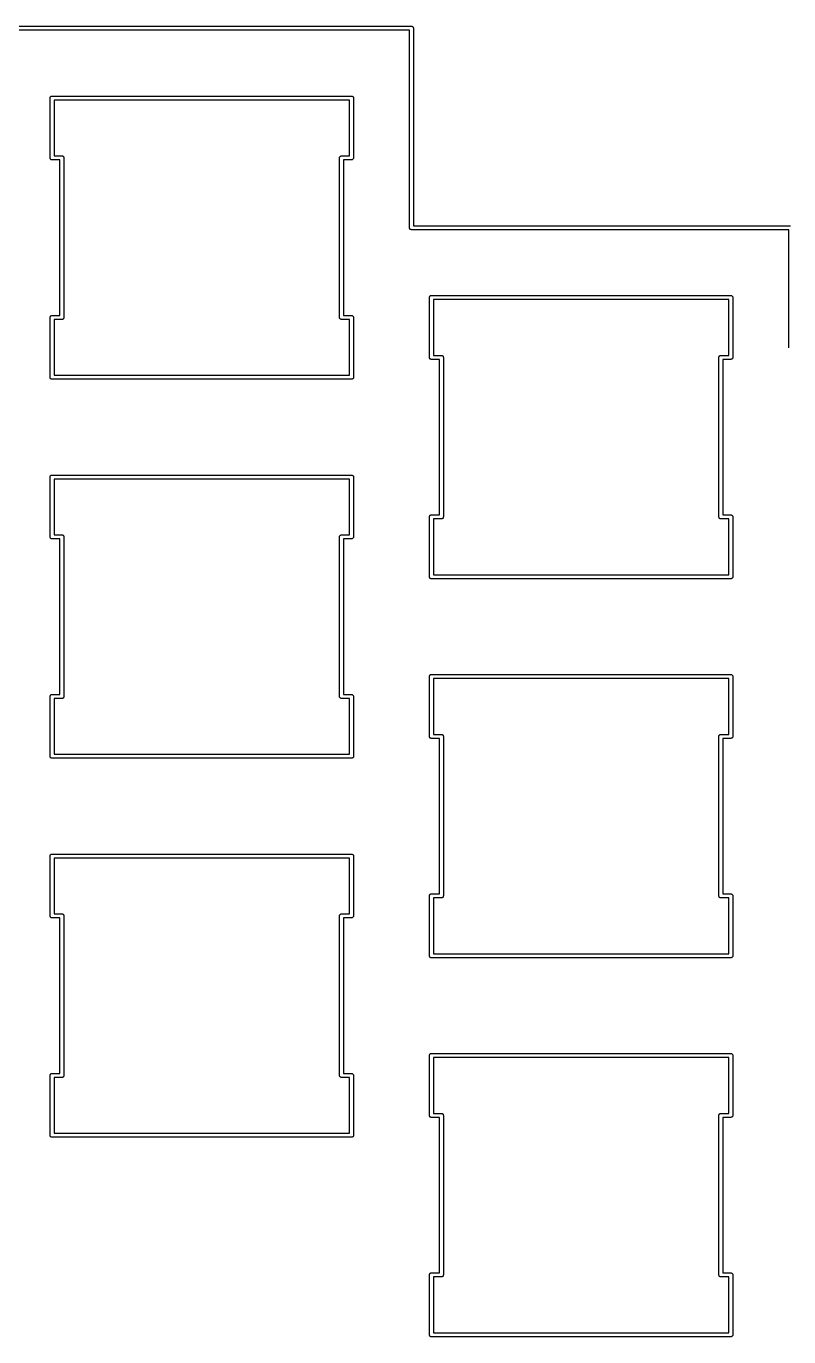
# Model space of a CAD drawing. Extents: x -0.52 to 4.17, y -1.94 to 2.49.
# Drawn here: x 1.187 to 2.69, y -0.096 to 2.49 of the extents above; entities that cross this region are included whole.
import ezdxf

# ---------------------------------------------------------------- set-up
doc = ezdxf.new("R2010")
doc.units = 0
doc.header["$MEASUREMENT"] = 0
doc.layers.add('BLACK', color=7, linetype='CONTINUOUS')

msp = doc.modelspace()

# ---------------------------------------------------------------- linework, layer by layer
at = {"layer": 'BLACK', "linetype": 'CONTINUOUS'}
for p, q in [((1.11957, 2.49023), (1.94595, 2.49023)), ((1.94595, 2.49023), (1.94614, 2.49025)), ((1.94614, 2.49025), (1.94634, 2.49023)), ((1.94634, 2.49023), (1.94692, 2.49018)), ((1.94692, 2.49018), (1.94766, 2.48995)), ((1.94766, 2.48995), (1.94834, 2.48959)), ((1.94834, 2.48959), (1.94894, 2.48909)), ((1.94894, 2.48909), (1.94943, 2.48849)), ((1.94943, 2.48849), (1.9498, 2.48781)), ((1.9498, 2.48781), (1.95002, 2.48707)), ((1.95002, 2.48707), (1.9501, 2.4863)), ((1.9501, 2.4863), (1.95008, 2.4861)), ((1.95008, 2.4861), (1.95008, 2.09653)), ((1.94221, 2.48236), (1.12331, 2.48236)), ((1.94221, 2.09279), (1.94221, 2.48236)), ((1.23353, 2.3485), (1.2336, 2.34927)), ((1.23355, 2.34831), (1.23353, 2.3485)), ((1.23355, 2.23059), (1.23355, 2.34831)), ((1.2336, 2.34927), (1.23383, 2.35002)), ((1.23383, 2.35002), (1.23419, 2.3507)), ((1.23419, 2.3507), (1.23469, 2.3513)), ((1.23469, 2.3513), (1.23529, 2.35179)), ((1.23529, 2.35179), (1.23597, 2.35216)), ((1.23597, 2.35216), (1.23671, 2.35238)), ((1.23671, 2.35238), (1.23729, 2.35244)), ((1.23729, 2.35244), (1.23748, 2.35246)), ((1.23748, 2.35246), (1.23768, 2.35244)), ((1.23768, 2.35244), (1.82784, 2.35244)), ((1.24142, 2.34456), (1.24142, 2.23433)), ((1.8241, 2.34456), (1.24142, 2.34456)), ((1.8241, 2.23433), (1.8241, 2.34456)), ((1.82784, 2.35244), (1.82803, 2.35246)), ((1.82803, 2.35246), (1.82823, 2.35244)), ((1.82823, 2.35244), (1.82881, 2.35238)), ((1.82881, 2.35238), (1.82955, 2.35216)), ((1.82955, 2.35216), (1.83023, 2.35179)), ((1.83023, 2.35179), (1.83083, 2.3513)), ((1.83083, 2.3513), (1.83132, 2.3507)), ((1.83132, 2.3507), (1.83169, 2.35002)), ((1.83169, 2.35002), (1.83191, 2.34927)), ((1.83191, 2.34927), (1.83199, 2.3485)), ((1.83199, 2.3485), (1.83197, 2.34831)), ((1.83197, 2.34831), (1.83197, 2.23058)), ((1.23353, 2.23039), (1.23355, 2.23059)), ((1.2336, 2.22962), (1.23353, 2.23039)), ((1.23383, 2.22888), (1.2336, 2.22962)), ((1.23419, 2.22819), (1.23383, 2.22888)), ((1.23469, 2.22759), (1.23419, 2.22819)), ((1.23529, 2.2271), (1.23469, 2.22759)), ((1.23597, 2.22674), (1.23529, 2.2271)), ((1.23671, 2.22651), (1.23597, 2.22674)), ((1.23729, 2.22645), (1.23671, 2.22651)), ((1.23748, 2.22644), (1.23729, 2.22645)), ((1.23768, 2.22645), (1.23748, 2.22644)), ((1.25323, 2.22645), (1.23768, 2.22645)), ((1.24142, 2.23433), (1.25698, 2.23433)), ((1.25323, 1.91937), (1.25323, 2.22645)), ((1.25698, 2.23433), (1.25717, 2.23435)), ((1.25717, 2.23435), (1.25736, 2.23433)), ((1.25736, 2.23433), (1.25794, 2.23427)), ((1.25794, 2.23427), (1.25868, 2.23405)), ((1.25868, 2.23405), (1.25937, 2.23368)), ((1.25937, 2.23368), (1.25997, 2.23319)), ((1.25997, 2.23319), (1.26046, 2.23259)), ((1.26046, 2.23259), (1.26082, 2.23191)), ((1.26082, 2.23191), (1.26105, 2.23116)), ((1.26105, 2.23116), (1.26112, 2.23039)), ((1.26112, 2.23039), (1.26111, 2.2302)), ((1.26111, 2.2302), (1.26111, 1.91562)), ((1.80439, 2.23039), (1.80447, 2.23116)), ((1.80441, 2.2302), (1.80439, 2.23039)), ((1.80441, 1.91562), (1.80441, 2.2302)), ((1.80447, 2.23116), (1.80469, 2.23191)), ((1.80469, 2.23191), (1.80506, 2.23259)), ((1.80506, 2.23259), (1.80555, 2.23319)), ((1.80555, 2.23319), (1.80615, 2.23368)), ((1.80615, 2.23368), (1.80684, 2.23405)), ((1.80684, 2.23405), (1.80758, 2.23427)), ((1.80758, 2.23427), (1.80816, 2.23433)), ((1.80816, 2.23433), (1.80835, 2.23435)), ((1.80835, 2.23435), (1.80854, 2.23433)), ((1.80854, 2.23433), (1.8241, 2.23433)), ((1.82784, 2.22645), (1.81229, 2.22645)), ((1.81229, 2.22645), (1.81229, 1.91937)), ((1.82803, 2.22644), (1.82784, 2.22645)), ((1.82823, 2.22645), (1.82803, 2.22644)), ((1.82881, 2.22651), (1.82823, 2.22645)), ((1.82955, 2.22674), (1.82881, 2.22651)), ((1.83023, 2.2271), (1.82955, 2.22674)), ((1.83083, 2.22759), (1.83023, 2.2271)), ((1.83132, 2.22819), (1.83083, 2.22759)), ((1.83169, 2.22888), (1.83132, 2.22819)), ((1.83191, 2.22962), (1.83169, 2.22888)), ((1.83199, 2.23039), (1.83191, 2.22962)), ((1.83197, 2.23058), (1.83199, 2.23039)), ((1.95008, 2.09653), (2.69398, 2.09653)), ((1.94219, 2.0926), (1.94221, 2.09279)), ((1.94226, 2.09182), (1.94219, 2.0926)), ((1.94249, 2.09108), (1.94226, 2.09182)), ((1.94286, 2.0904), (1.94249, 2.09108)), ((1.94335, 2.0898), (1.94286, 2.0904)), ((1.94395, 2.08931), (1.94335, 2.0898)), ((1.94463, 2.08894), (1.94395, 2.08931)), ((1.94537, 2.08872), (1.94463, 2.08894)), ((1.94595, 2.08866), (1.94537, 2.08872)), ((1.94614, 2.08864), (1.94595, 2.08866)), ((1.94634, 2.08866), (1.94614, 2.08864)), ((2.69024, 2.08866), (1.94634, 2.08866)), ((2.69024, 1.85657), (2.69024, 2.08866)), ((1.98156, 1.9548), (1.98163, 1.95557)), ((1.98158, 1.95461), (1.98156, 1.9548)), ((1.98158, 1.83688), (1.98158, 1.95461)), ((1.98163, 1.95557), (1.98186, 1.95632)), ((1.98186, 1.95632), (1.98223, 1.957)), ((1.98223, 1.957), (1.98272, 1.9576)), ((1.98272, 1.9576), (1.98332, 1.95809)), ((1.98332, 1.95809), (1.984, 1.95846)), ((1.984, 1.95846), (1.98474, 1.95868)), ((1.98474, 1.95868), (1.98532, 1.95874)), ((1.98532, 1.95874), (1.98551, 1.95876)), ((1.98551, 1.95876), (1.98571, 1.95874)), ((1.98571, 1.95874), (2.57587, 1.95874)), ((1.98945, 1.95086), (1.98945, 1.84063)), ((2.57213, 1.95086), (1.98945, 1.95086)), ((2.57213, 1.84063), (2.57213, 1.95086)), ((2.57587, 1.95874), (2.57607, 1.95876)), ((2.57607, 1.95876), (2.57626, 1.95874)), ((2.57626, 1.95874), (2.57684, 1.95868)), ((2.57684, 1.95868), (2.57758, 1.95846)), ((2.57758, 1.95846), (2.57826, 1.95809)), ((2.57826, 1.95809), (2.57886, 1.9576)), ((2.57886, 1.9576), (2.57936, 1.957)), ((2.57936, 1.957), (2.57972, 1.95632)), ((2.57972, 1.95632), (2.57995, 1.95557)), ((2.57995, 1.95557), (2.58002, 1.9548)), ((2.58002, 1.9548), (2.58, 1.95461)), ((2.58, 1.95461), (2.58, 1.83688)), ((1.23353, 1.91543), (1.2336, 1.9162)), ((1.23355, 1.91524), (1.23353, 1.91543)), ((1.23355, 1.79751), (1.23355, 1.91524)), ((1.2336, 1.9162), (1.23383, 1.91694)), ((1.23383, 1.91694), (1.23419, 1.91763)), ((1.23419, 1.91763), (1.23469, 1.91823)), ((1.23469, 1.91823), (1.23529, 1.91872)), ((1.23529, 1.91872), (1.23597, 1.91909)), ((1.23597, 1.91909), (1.23671, 1.91931)), ((1.23671, 1.91931), (1.23729, 1.91937)), ((1.23729, 1.91937), (1.23748, 1.91939)), ((1.23748, 1.91939), (1.23768, 1.91937)), ((1.23768, 1.91937), (1.25323, 1.91937)), ((1.26105, 1.91466), (1.26082, 1.91392)), ((1.26112, 1.91543), (1.26105, 1.91466)), ((1.26111, 1.91562), (1.26112, 1.91543)), ((1.80439, 1.91543), (1.80441, 1.91562)), ((1.80447, 1.91466), (1.80439, 1.91543)), ((1.80469, 1.91392), (1.80447, 1.91466)), ((1.81229, 1.91937), (1.82784, 1.91937)), ((1.82784, 1.91937), (1.82803, 1.91939)), ((1.82803, 1.91939), (1.82823, 1.91937)), ((1.82823, 1.91937), (1.82881, 1.91931)), ((1.82881, 1.91931), (1.82955, 1.91909)), ((1.82955, 1.91909), (1.83023, 1.91872)), ((1.83023, 1.91872), (1.83083, 1.91823)), ((1.83083, 1.91823), (1.83132, 1.91763)), ((1.83132, 1.91763), (1.83169, 1.91694)), ((1.83169, 1.91694), (1.83191, 1.9162)), ((1.83191, 1.9162), (1.83199, 1.91543)), ((1.83199, 1.91543), (1.83197, 1.91524)), ((1.83197, 1.91524), (1.83197, 1.79751)), ((1.25698, 1.91149), (1.24142, 1.91149)), ((1.24142, 1.91149), (1.24142, 1.80126)), ((1.25717, 1.91148), (1.25698, 1.91149)), ((1.25736, 1.91149), (1.25717, 1.91148)), ((1.25794, 1.91155), (1.25736, 1.91149)), ((1.25868, 1.91178), (1.25794, 1.91155)), ((1.25937, 1.91214), (1.25868, 1.91178)), ((1.25997, 1.91263), (1.25937, 1.91214)), ((1.26046, 1.91323), (1.25997, 1.91263)), ((1.26082, 1.91392), (1.26046, 1.91323)), ((1.80506, 1.91323), (1.80469, 1.91392)), ((1.80555, 1.91263), (1.80506, 1.91323)), ((1.80615, 1.91214), (1.80555, 1.91263)), ((1.80684, 1.91178), (1.80615, 1.91214)), ((1.80758, 1.91155), (1.80684, 1.91178)), ((1.80835, 1.91148), (1.80758, 1.91155)), ((1.80854, 1.91149), (1.80835, 1.91148)), ((1.8241, 1.91149), (1.80854, 1.91149)), ((1.8241, 1.80126), (1.8241, 1.91149)), ((1.98156, 1.83669), (1.98158, 1.83688)), ((1.98163, 1.83592), (1.98156, 1.83669)), ((1.98945, 1.84063), (2.00501, 1.84063)), ((2.00501, 1.84063), (2.0052, 1.84065)), ((2.0052, 1.84065), (2.00539, 1.84063)), ((2.00539, 1.84063), (2.00597, 1.84057)), ((2.00597, 1.84057), (2.00671, 1.84035)), ((2.00671, 1.84035), (2.0074, 1.83998)), ((2.0074, 1.83998), (2.008, 1.83949)), ((2.008, 1.83949), (2.00849, 1.83889)), ((2.00849, 1.83889), (2.00885, 1.8382)), ((2.00885, 1.8382), (2.00908, 1.83746)), ((2.00908, 1.83746), (2.00916, 1.83669)), ((2.00916, 1.83669), (2.00914, 1.8365)), ((2.55242, 1.83669), (2.5525, 1.83746)), ((2.55244, 1.8365), (2.55242, 1.83669)), ((2.5525, 1.83746), (2.55273, 1.8382)), ((2.55273, 1.8382), (2.55309, 1.83889)), ((2.55309, 1.83889), (2.55358, 1.83949)), ((2.55358, 1.83949), (2.55418, 1.83998)), ((2.55418, 1.83998), (2.55487, 1.84035)), ((2.55487, 1.84035), (2.55561, 1.84057)), ((2.55561, 1.84057), (2.55619, 1.84063)), ((2.55619, 1.84063), (2.55638, 1.84065)), ((2.55638, 1.84065), (2.55657, 1.84063)), ((2.55657, 1.84063), (2.57213, 1.84063)), ((2.58002, 1.83669), (2.57995, 1.83592)), ((2.58, 1.83688), (2.58002, 1.83669)), ((2.69022, 1.85638), (2.69024, 1.85657)), ((2.6903, 1.8556), (2.69022, 1.85638)), ((1.98186, 1.83518), (1.98163, 1.83592)), ((1.98223, 1.83449), (1.98186, 1.83518)), ((1.98272, 1.83389), (1.98223, 1.83449)), ((1.98332, 1.8334), (1.98272, 1.83389)), ((1.984, 1.83304), (1.98332, 1.8334)), ((1.98474, 1.83281), (1.984, 1.83304)), ((1.98532, 1.83275), (1.98474, 1.83281)), ((1.98551, 1.83273), (1.98532, 1.83275)), ((1.98571, 1.83275), (1.98551, 1.83273)), ((2.00126, 1.83275), (1.98571, 1.83275)), ((2.00126, 1.52567), (2.00126, 1.83275)), ((2.00914, 1.8365), (2.00914, 1.52192)), ((2.55244, 1.52192), (2.55244, 1.8365)), ((2.57587, 1.83275), (2.56032, 1.83275)), ((2.56032, 1.83275), (2.56032, 1.52567)), ((2.57607, 1.83273), (2.57587, 1.83275)), ((2.57626, 1.83275), (2.57607, 1.83273)), ((2.57684, 1.83281), (2.57626, 1.83275)), ((2.57758, 1.83304), (2.57684, 1.83281)), ((2.57826, 1.8334), (2.57758, 1.83304)), ((2.57886, 1.83389), (2.57826, 1.8334)), ((2.57936, 1.83449), (2.57886, 1.83389)), ((2.57972, 1.83518), (2.57936, 1.83449)), ((2.57995, 1.83592), (2.57972, 1.83518)), ((1.23353, 1.79732), (1.23355, 1.79751)), ((1.2336, 1.79655), (1.23353, 1.79732)), ((1.23383, 1.79581), (1.2336, 1.79655)), ((1.23419, 1.79512), (1.23383, 1.79581)), ((1.23469, 1.79452), (1.23419, 1.79512)), ((1.23529, 1.79403), (1.23469, 1.79452)), ((1.23597, 1.79367), (1.23529, 1.79403)), ((1.23671, 1.79344), (1.23597, 1.79367)), ((1.23729, 1.79338), (1.23671, 1.79344)), ((1.23748, 1.79336), (1.23729, 1.79338)), ((1.23768, 1.79338), (1.23748, 1.79336)), ((1.82784, 1.79338), (1.23768, 1.79338)), ((1.24142, 1.80126), (1.8241, 1.80126)), ((1.82803, 1.79336), (1.82784, 1.79338)), ((1.82823, 1.79338), (1.82803, 1.79336)), ((1.82881, 1.79344), (1.82823, 1.79338)), ((1.82955, 1.79367), (1.82881, 1.79344)), ((1.83023, 1.79403), (1.82955, 1.79367)), ((1.83083, 1.79452), (1.83023, 1.79403)), ((1.83132, 1.79512), (1.83083, 1.79452)), ((1.83169, 1.79581), (1.83132, 1.79512)), ((1.83191, 1.79655), (1.83169, 1.79581)), ((1.83199, 1.79732), (1.83191, 1.79655)), ((1.83197, 1.79751), (1.83199, 1.79732)), ((1.23469, 1.60327), (1.23529, 1.60376)), ((1.23529, 1.60376), (1.23597, 1.60413)), ((1.23597, 1.60413), (1.23671, 1.60435)), ((1.23671, 1.60435), (1.23729, 1.60441)), ((1.23729, 1.60441), (1.23748, 1.60443)), ((1.23748, 1.60443), (1.23768, 1.60441)), ((1.23768, 1.60441), (1.82784, 1.60441)), ((1.82784, 1.60441), (1.82803, 1.60443)), ((1.82803, 1.60443), (1.82823, 1.60441)), ((1.82823, 1.60441), (1.82881, 1.60435)), ((1.82881, 1.60435), (1.82955, 1.60413)), ((1.82955, 1.60413), (1.83023, 1.60376)), ((1.83023, 1.60376), (1.83083, 1.60327)), ((1.23353, 1.60047), (1.2336, 1.60124)), ((1.23355, 1.60028), (1.23353, 1.60047)), ((1.23355, 1.48255), (1.23355, 1.60028)), ((1.2336, 1.60124), (1.23383, 1.60198)), ((1.23383, 1.60198), (1.23419, 1.60267)), ((1.23419, 1.60267), (1.23469, 1.60327)), ((1.24142, 1.59653), (1.24142, 1.4863)), ((1.8241, 1.59653), (1.24142, 1.59653)), ((1.8241, 1.4863), (1.8241, 1.59653)), ((1.83083, 1.60327), (1.83132, 1.60267)), ((1.83132, 1.60267), (1.83169, 1.60198)), ((1.83169, 1.60198), (1.83191, 1.60124)), ((1.83191, 1.60124), (1.83199, 1.60047)), ((1.83199, 1.60047), (1.83197, 1.60028)), ((1.83197, 1.60028), (1.83197, 1.48255)), ((1.98156, 1.52173), (1.98163, 1.5225)), ((1.98158, 1.52154), (1.98156, 1.52173)), ((1.98158, 1.40381), (1.98158, 1.52154)), ((1.98163, 1.5225), (1.98186, 1.52324)), ((1.98186, 1.52324), (1.98223, 1.52393)), ((1.98223, 1.52393), (1.98272, 1.52453)), ((1.98272, 1.52453), (1.98332, 1.52502)), ((1.98332, 1.52502), (1.984, 1.52539)), ((1.984, 1.52539), (1.98474, 1.52561)), ((1.98474, 1.52561), (1.98532, 1.52567)), ((1.98532, 1.52567), (1.98551, 1.52569)), ((1.98551, 1.52569), (1.98571, 1.52567)), ((1.98571, 1.52567), (2.00126, 1.52567)), ((2.00501, 1.51779), (1.98945, 1.51779)), ((1.98945, 1.51779), (1.98945, 1.40756)), ((2.0052, 1.51777), (2.00501, 1.51779)), ((2.00539, 1.51779), (2.0052, 1.51777)), ((2.00597, 1.51785), (2.00539, 1.51779)), ((2.00671, 1.51808), (2.00597, 1.51785)), ((2.0074, 1.51844), (2.00671, 1.51808)), ((2.008, 1.51893), (2.0074, 1.51844)), ((2.00849, 1.51953), (2.008, 1.51893)), ((2.00885, 1.52022), (2.00849, 1.51953)), ((2.00908, 1.52096), (2.00885, 1.52022)), ((2.00916, 1.52173), (2.00908, 1.52096)), ((2.00914, 1.52192), (2.00916, 1.52173)), ((2.55242, 1.52173), (2.55244, 1.52192)), ((2.5525, 1.52096), (2.55242, 1.52173)), ((2.55273, 1.52022), (2.5525, 1.52096)), ((2.55309, 1.51953), (2.55273, 1.52022)), ((2.55358, 1.51893), (2.55309, 1.51953)), ((2.55418, 1.51844), (2.55358, 1.51893)), ((2.55487, 1.51808), (2.55418, 1.51844)), ((2.55561, 1.51785), (2.55487, 1.51808)), ((2.55638, 1.51777), (2.55561, 1.51785)), ((2.55657, 1.51779), (2.55638, 1.51777)), ((2.57213, 1.51779), (2.55657, 1.51779)), ((2.56032, 1.52567), (2.57587, 1.52567)), ((2.57213, 1.40756), (2.57213, 1.51779)), ((2.57587, 1.52567), (2.57607, 1.52569)), ((2.57607, 1.52569), (2.57626, 1.52567)), ((2.57626, 1.52567), (2.57684, 1.52561)), ((2.57684, 1.52561), (2.57758, 1.52539)), ((2.57758, 1.52539), (2.57826, 1.52502)), ((2.57826, 1.52502), (2.57886, 1.52453)), ((2.57886, 1.52453), (2.57936, 1.52393)), ((2.57936, 1.52393), (2.57972, 1.52324)), ((2.57972, 1.52324), (2.57995, 1.5225)), ((2.57995, 1.5225), (2.58002, 1.52173)), ((2.58002, 1.52173), (2.58, 1.52154)), ((2.58, 1.52154), (2.58, 1.40381)), ((1.23353, 1.48236), (1.23355, 1.48255)), ((1.2336, 1.48159), (1.23353, 1.48236)), ((1.23383, 1.48085), (1.2336, 1.48159)), ((1.23419, 1.48016), (1.23383, 1.48085)), ((1.23469, 1.47956), (1.23419, 1.48016)), ((1.23529, 1.47907), (1.23469, 1.47956)), ((1.23597, 1.47871), (1.23529, 1.47907)), ((1.23671, 1.47848), (1.23597, 1.47871)), ((1.23729, 1.47842), (1.23671, 1.47848)), ((1.23748, 1.4784), (1.23729, 1.47842)), ((1.23768, 1.47842), (1.23748, 1.4784)), ((1.25323, 1.47842), (1.23768, 1.47842)), ((1.24142, 1.4863), (1.25698, 1.4863)), ((1.25323, 1.17134), (1.25323, 1.47842)), ((1.25698, 1.4863), (1.25717, 1.48632)), ((1.25717, 1.48632), (1.25736, 1.4863)), ((1.25736, 1.4863), (1.25794, 1.48624)), ((1.25794, 1.48624), (1.25868, 1.48602)), ((1.25868, 1.48602), (1.25937, 1.48565)), ((1.25937, 1.48565), (1.25997, 1.48516)), ((1.25997, 1.48516), (1.26046, 1.48456)), ((1.26046, 1.48456), (1.26082, 1.48387)), ((1.26082, 1.48387), (1.26105, 1.48313)), ((1.26105, 1.48313), (1.26112, 1.48236)), ((1.26112, 1.48236), (1.26111, 1.48217)), ((1.26111, 1.48217), (1.26111, 1.16759)), ((1.80439, 1.48236), (1.80447, 1.48313)), ((1.80441, 1.48217), (1.80439, 1.48236)), ((1.80441, 1.16759), (1.80441, 1.48217)), ((1.80447, 1.48313), (1.80469, 1.48387)), ((1.80469, 1.48387), (1.80506, 1.48456)), ((1.80506, 1.48456), (1.80555, 1.48516)), ((1.80555, 1.48516), (1.80615, 1.48565)), ((1.80615, 1.48565), (1.80684, 1.48602)), ((1.80684, 1.48602), (1.80758, 1.48624)), ((1.80758, 1.48624), (1.80816, 1.4863)), ((1.80816, 1.4863), (1.80835, 1.48632)), ((1.80835, 1.48632), (1.80854, 1.4863)), ((1.80854, 1.4863), (1.8241, 1.4863)), ((1.82784, 1.47842), (1.81229, 1.47842)), ((1.81229, 1.47842), (1.81229, 1.17134)), ((1.82803, 1.4784), (1.82784, 1.47842)), ((1.82823, 1.47842), (1.82803, 1.4784)), ((1.82881, 1.47848), (1.82823, 1.47842)), ((1.82955, 1.47871), (1.82881, 1.47848)), ((1.83023, 1.47907), (1.82955, 1.47871)), ((1.83083, 1.47956), (1.83023, 1.47907)), ((1.83132, 1.48016), (1.83083, 1.47956)), ((1.83169, 1.48085), (1.83132, 1.48016)), ((1.83191, 1.48159), (1.83169, 1.48085)), ((1.83199, 1.48236), (1.83191, 1.48159)), ((1.83197, 1.48255), (1.83199, 1.48236)), ((1.98156, 1.40362), (1.98158, 1.40381)), ((1.98163, 1.40285), (1.98156, 1.40362)), ((1.98186, 1.40211), (1.98163, 1.40285)), ((1.98223, 1.40142), (1.98186, 1.40211)), ((1.98272, 1.40082), (1.98223, 1.40142)), ((1.98332, 1.40033), (1.98272, 1.40082)), ((1.984, 1.39997), (1.98332, 1.40033)), ((1.98474, 1.39974), (1.984, 1.39997)), ((1.98532, 1.39968), (1.98474, 1.39974)), ((1.98551, 1.39966), (1.98532, 1.39968)), ((1.98571, 1.39968), (1.98551, 1.39966)), ((2.57587, 1.39968), (1.98571, 1.39968)), ((1.98945, 1.40756), (2.57213, 1.40756)), ((2.57607, 1.39966), (2.57587, 1.39968)), ((2.57626, 1.39968), (2.57607, 1.39966)), ((2.57684, 1.39974), (2.57626, 1.39968)), ((2.57758, 1.39997), (2.57684, 1.39974)), ((2.57826, 1.40033), (2.57758, 1.39997)), ((2.57886, 1.40082), (2.57826, 1.40033)), ((2.57936, 1.40142), (2.57886, 1.40082)), ((2.57972, 1.40211), (2.57936, 1.40142)), ((2.57995, 1.40285), (2.57972, 1.40211)), ((2.58002, 1.40362), (2.57995, 1.40285)), ((2.58, 1.40381), (2.58002, 1.40362)), ((1.98156, 1.20677), (1.98163, 1.20754)), ((1.98158, 1.20658), (1.98156, 1.20677)), ((1.98158, 1.08885), (1.98158, 1.20658)), ((1.98163, 1.20754), (1.98186, 1.20828)), ((1.98186, 1.20828), (1.98223, 1.20897)), ((1.98223, 1.20897), (1.98272, 1.20957)), ((1.98272, 1.20957), (1.98332, 1.21006)), ((1.98332, 1.21006), (1.984, 1.21042)), ((1.984, 1.21042), (1.98474, 1.21065)), ((1.98474, 1.21065), (1.98532, 1.21071)), ((1.98532, 1.21071), (1.98551, 1.21073)), ((1.98551, 1.21073), (1.98571, 1.21071)), ((1.98571, 1.21071), (2.57587, 1.21071)), ((1.98945, 1.20283), (1.98945, 1.0926)), ((2.57213, 1.20283), (1.98945, 1.20283)), ((2.57213, 1.0926), (2.57213, 1.20283)), ((2.57587, 1.21071), (2.57607, 1.21073)), ((2.57607, 1.21073), (2.57626, 1.21071)), ((2.57626, 1.21071), (2.57684, 1.21065)), ((2.57684, 1.21065), (2.57758, 1.21042)), ((2.57758, 1.21042), (2.57826, 1.21006)), ((2.57826, 1.21006), (2.57886, 1.20957)), ((2.57886, 1.20957), (2.57936, 1.20897)), ((2.57936, 1.20897), (2.57972, 1.20828)), ((2.57972, 1.20828), (2.57995, 1.20754)), ((2.57995, 1.20754), (2.58002, 1.20677)), ((2.58002, 1.20677), (2.58, 1.20658)), ((2.58, 1.20658), (2.58, 1.08885)), ((1.23353, 1.1674), (1.2336, 1.16817)), ((1.23355, 1.16721), (1.23353, 1.1674)), ((1.23355, 1.04948), (1.23355, 1.16721)), ((1.2336, 1.16817), (1.23383, 1.16891)), ((1.23383, 1.16891), (1.23419, 1.1696)), ((1.23419, 1.1696), (1.23469, 1.1702)), ((1.23469, 1.1702), (1.23529, 1.17069)), ((1.23529, 1.17069), (1.23597, 1.17105)), ((1.23597, 1.17105), (1.23671, 1.17128)), ((1.23671, 1.17128), (1.23729, 1.17134)), ((1.23729, 1.17134), (1.23748, 1.17136)), ((1.23748, 1.17136), (1.23768, 1.17134)), ((1.23768, 1.17134), (1.25323, 1.17134)), ((1.25937, 1.16411), (1.25868, 1.16374)), ((1.25997, 1.1646), (1.25937, 1.16411)), ((1.26046, 1.1652), (1.25997, 1.1646)), ((1.26082, 1.16589), (1.26046, 1.1652)), ((1.26105, 1.16663), (1.26082, 1.16589)), ((1.26112, 1.1674), (1.26105, 1.16663)), ((1.26111, 1.16759), (1.26112, 1.1674)), ((1.80439, 1.1674), (1.80441, 1.16759)), ((1.80447, 1.16663), (1.80439, 1.1674)), ((1.80469, 1.16589), (1.80447, 1.16663)), ((1.80506, 1.1652), (1.80469, 1.16589)), ((1.80555, 1.1646), (1.80506, 1.1652)), ((1.80615, 1.16411), (1.80555, 1.1646)), ((1.80684, 1.16374), (1.80615, 1.16411)), ((1.81229, 1.17134), (1.82784, 1.17134)), ((1.82784, 1.17134), (1.82803, 1.17136)), ((1.82803, 1.17136), (1.82823, 1.17134)), ((1.82823, 1.17134), (1.82881, 1.17128)), ((1.82881, 1.17128), (1.82955, 1.17105)), ((1.82955, 1.17105), (1.83023, 1.17069)), ((1.83023, 1.17069), (1.83083, 1.1702)), ((1.83083, 1.1702), (1.83132, 1.1696)), ((1.83132, 1.1696), (1.83169, 1.16891)), ((1.83169, 1.16891), (1.83191, 1.16817)), ((1.83191, 1.16817), (1.83199, 1.1674)), ((1.83199, 1.1674), (1.83197, 1.16721)), ((1.83197, 1.16721), (1.83197, 1.04948)), ((1.25698, 1.16346), (1.24142, 1.16346)), ((1.24142, 1.16346), (1.24142, 1.05323)), ((1.25717, 1.16344), (1.25698, 1.16346)), ((1.25736, 1.16346), (1.25717, 1.16344)), ((1.25794, 1.16352), (1.25736, 1.16346)), ((1.25868, 1.16374), (1.25794, 1.16352)), ((1.80758, 1.16352), (1.80684, 1.16374)), ((1.80835, 1.16344), (1.80758, 1.16352)), ((1.80854, 1.16346), (1.80835, 1.16344)), ((1.8241, 1.16346), (1.80854, 1.16346)), ((1.8241, 1.05323), (1.8241, 1.16346)), ((1.98156, 1.08866), (1.98158, 1.08885)), ((1.98163, 1.08789), (1.98156, 1.08866)), ((1.98186, 1.08715), (1.98163, 1.08789)), ((1.98223, 1.08646), (1.98186, 1.08715)), ((1.98272, 1.08586), (1.98223, 1.08646)), ((1.98945, 1.0926), (2.00501, 1.0926)), ((2.00501, 1.0926), (2.0052, 1.09262)), ((2.0052, 1.09262), (2.00539, 1.0926)), ((2.00539, 1.0926), (2.00597, 1.09254)), ((2.00597, 1.09254), (2.00671, 1.09231)), ((2.00671, 1.09231), (2.0074, 1.09195)), ((2.0074, 1.09195), (2.008, 1.09146)), ((2.008, 1.09146), (2.00849, 1.09086)), ((2.00849, 1.09086), (2.00885, 1.09017)), ((2.00885, 1.09017), (2.00908, 1.08943)), ((2.00908, 1.08943), (2.00916, 1.08866)), ((2.00916, 1.08866), (2.00914, 1.08847)), ((2.00914, 1.08847), (2.00914, 0.773892)), ((2.55242, 1.08866), (2.5525, 1.08943)), ((2.55244, 1.08847), (2.55242, 1.08866)), ((2.55244, 0.773892), (2.55244, 1.08847)), ((2.5525, 1.08943), (2.55273, 1.09017)), ((2.55273, 1.09017), (2.55309, 1.09086)), ((2.55309, 1.09086), (2.55358, 1.09146)), ((2.55358, 1.09146), (2.55418, 1.09195)), ((2.55418, 1.09195), (2.55487, 1.09231)), ((2.55487, 1.09231), (2.55561, 1.09254)), ((2.55561, 1.09254), (2.55619, 1.0926)), ((2.55619, 1.0926), (2.55638, 1.09262)), ((2.55638, 1.09262), (2.55657, 1.0926)), ((2.55657, 1.0926), (2.57213, 1.0926)), ((2.57936, 1.08646), (2.57886, 1.08586)), ((2.57972, 1.08715), (2.57936, 1.08646)), ((2.57995, 1.08789), (2.57972, 1.08715)), ((2.58002, 1.08866), (2.57995, 1.08789)), ((2.58, 1.08885), (2.58002, 1.08866)), ((1.98332, 1.08537), (1.98272, 1.08586)), ((1.984, 1.085), (1.98332, 1.08537)), ((1.98474, 1.08478), (1.984, 1.085)), ((1.98532, 1.08472), (1.98474, 1.08478)), ((1.98551, 1.0847), (1.98532, 1.08472)), ((1.98571, 1.08472), (1.98551, 1.0847)), ((2.00126, 1.08472), (1.98571, 1.08472)), ((2.00126, 0.777636), (2.00126, 1.08472)), ((2.57587, 1.08472), (2.56032, 1.08472)), ((2.56032, 1.08472), (2.56032, 0.777636)), ((2.57607, 1.0847), (2.57587, 1.08472)), ((2.57626, 1.08472), (2.57607, 1.0847)), ((2.57684, 1.08478), (2.57626, 1.08472)), ((2.57758, 1.085), (2.57684, 1.08478)), ((2.57826, 1.08537), (2.57758, 1.085)), ((2.57886, 1.08586), (2.57826, 1.08537)), ((1.23353, 1.04929), (1.23355, 1.04948)), ((1.2336, 1.04852), (1.23353, 1.04929)), ((1.23383, 1.04778), (1.2336, 1.04852)), ((1.23419, 1.04709), (1.23383, 1.04778)), ((1.23469, 1.04649), (1.23419, 1.04709)), ((1.23529, 1.046), (1.23469, 1.04649)), ((1.23597, 1.04563), (1.23529, 1.046)), ((1.23671, 1.04541), (1.23597, 1.04563)), ((1.23729, 1.04535), (1.23671, 1.04541)), ((1.23748, 1.04533), (1.23729, 1.04535)), ((1.23768, 1.04535), (1.23748, 1.04533)), ((1.82784, 1.04535), (1.23768, 1.04535)), ((1.24142, 1.05323), (1.8241, 1.05323)), ((1.82803, 1.04533), (1.82784, 1.04535)), ((1.82823, 1.04535), (1.82803, 1.04533)), ((1.82881, 1.04541), (1.82823, 1.04535)), ((1.82955, 1.04563), (1.82881, 1.04541)), ((1.83023, 1.046), (1.82955, 1.04563)), ((1.83083, 1.04649), (1.83023, 1.046)), ((1.83132, 1.04709), (1.83083, 1.04649)), ((1.83169, 1.04778), (1.83132, 1.04709)), ((1.83191, 1.04852), (1.83169, 1.04778)), ((1.83199, 1.04929), (1.83191, 1.04852)), ((1.83197, 1.04948), (1.83199, 1.04929)), ((1.2336, 0.853211), (1.23383, 0.853953)), ((1.23383, 0.853953), (1.23419, 0.854637)), ((1.23419, 0.854637), (1.23469, 0.855236)), ((1.23469, 0.855236), (1.23529, 0.855728)), ((1.23529, 0.855728), (1.23597, 0.856094)), ((1.23597, 0.856094), (1.23671, 0.856319)), ((1.23671, 0.856319), (1.23729, 0.856376)), ((1.23729, 0.856376), (1.23748, 0.856395)), ((1.23748, 0.856395), (1.23768, 0.856376)), ((1.23768, 0.856376), (1.82784, 0.856376)), ((1.82784, 0.856376), (1.82803, 0.856395)), ((1.82803, 0.856395), (1.82823, 0.856376)), ((1.82823, 0.856376), (1.82881, 0.856319)), ((1.82881, 0.856319), (1.82955, 0.856094)), ((1.82955, 0.856094), (1.83023, 0.855728)), ((1.83023, 0.855728), (1.83083, 0.855236)), ((1.83083, 0.855236), (1.83132, 0.854637)), ((1.83132, 0.854637), (1.83169, 0.853953)), ((1.83169, 0.853953), (1.83191, 0.853211)), ((1.23353, 0.852439), (1.2336, 0.853211)), ((1.23355, 0.852246), (1.23353, 0.852439)), ((1.23355, 0.734522), (1.23355, 0.852246)), ((1.24142, 0.848502), (1.24142, 0.738266)), ((1.8241, 0.848502), (1.24142, 0.848502)), ((1.8241, 0.738266), (1.8241, 0.848502)), ((1.83191, 0.853211), (1.83199, 0.852439)), ((1.83199, 0.852439), (1.83197, 0.852246)), ((1.83197, 0.852246), (1.83197, 0.734522)), ((1.98223, 0.775897), (1.98272, 0.776496)), ((1.98272, 0.776496), (1.98332, 0.776988)), ((1.98332, 0.776988), (1.984, 0.777354)), ((1.984, 0.777354), (1.98474, 0.777579)), ((1.98474, 0.777579), (1.98532, 0.777636)), ((1.98532, 0.777636), (1.98551, 0.777655)), ((1.98551, 0.777655), (1.98571, 0.777636)), ((1.98571, 0.777636), (2.00126, 0.777636)), ((2.56032, 0.777636), (2.57587, 0.777636)), ((2.57587, 0.777636), (2.57607, 0.777655)), ((2.57607, 0.777655), (2.57626, 0.777636)), ((2.57626, 0.777636), (2.57684, 0.777579)), ((2.57684, 0.777579), (2.57758, 0.777354)), ((2.57758, 0.777354), (2.57826, 0.776988)), ((2.57826, 0.776988), (2.57886, 0.776496)), ((2.57886, 0.776496), (2.57936, 0.775897)), ((1.98156, 0.773699), (1.98163, 0.774471)), ((1.98158, 0.773506), (1.98156, 0.773699)), ((1.98158, 0.655782), (1.98158, 0.773506)), ((1.98163, 0.774471), (1.98186, 0.775213)), ((1.98186, 0.775213), (1.98223, 0.775897)), ((2.00501, 0.769762), (1.98945, 0.769762)), ((1.98945, 0.769762), (1.98945, 0.659526)), ((2.0052, 0.769743), (2.00501, 0.769762)), ((2.00539, 0.769762), (2.0052, 0.769743)), ((2.00597, 0.769819), (2.00539, 0.769762)), ((2.00671, 0.770044), (2.00597, 0.769819)), ((2.0074, 0.770409), (2.00671, 0.770044)), ((2.008, 0.770901), (2.0074, 0.770409)), ((2.00849, 0.771501), (2.008, 0.770901)), ((2.00885, 0.772185), (2.00849, 0.771501)), ((2.00908, 0.772927), (2.00885, 0.772185)), ((2.00916, 0.773699), (2.00908, 0.772927)), ((2.00914, 0.773892), (2.00916, 0.773699)), ((2.55242, 0.773699), (2.55244, 0.773892)), ((2.5525, 0.772927), (2.55242, 0.773699)), ((2.55273, 0.772185), (2.5525, 0.772927)), ((2.55309, 0.771501), (2.55273, 0.772185)), ((2.55358, 0.770901), (2.55309, 0.771501)), ((2.55418, 0.770409), (2.55358, 0.770901)), ((2.55487, 0.770044), (2.55418, 0.770409)), ((2.55561, 0.769819), (2.55487, 0.770044)), ((2.55638, 0.769743), (2.55561, 0.769819)), ((2.55657, 0.769762), (2.55638, 0.769743)), ((2.57213, 0.769762), (2.55657, 0.769762)), ((2.57213, 0.659526), (2.57213, 0.769762)), ((2.57936, 0.775897), (2.57972, 0.775213)), ((2.57972, 0.775213), (2.57995, 0.774471)), ((2.57995, 0.774471), (2.58002, 0.773699)), ((2.58002, 0.773699), (2.58, 0.773506)), ((2.58, 0.773506), (2.58, 0.655782)), ((1.23353, 0.734329), (1.23355, 0.734522)), ((1.2336, 0.733557), (1.23353, 0.734329)), ((1.23383, 0.732815), (1.2336, 0.733557)), ((1.23419, 0.732131), (1.23383, 0.732815)), ((1.23469, 0.731531), (1.23419, 0.732131)), ((1.23529, 0.731039), (1.23469, 0.731531)), ((1.23597, 0.730674), (1.23529, 0.731039)), ((1.23671, 0.730449), (1.23597, 0.730674)), ((1.23729, 0.730392), (1.23671, 0.730449)), ((1.23748, 0.730373), (1.23729, 0.730392)), ((1.23768, 0.730392), (1.23748, 0.730373)), ((1.25323, 0.730392), (1.23768, 0.730392)), ((1.24142, 0.738266), (1.25698, 0.738266)), ((1.25323, 0.423305), (1.25323, 0.730392)), ((1.25698, 0.738266), (1.25717, 0.738285)), ((1.25717, 0.738285), (1.25736, 0.738266)), ((1.25736, 0.738266), (1.25794, 0.738209)), ((1.25794, 0.738209), (1.25868, 0.737984)), ((1.25868, 0.737984), (1.25937, 0.737618)), ((1.25937, 0.737618), (1.25997, 0.737126)), ((1.25997, 0.737126), (1.26046, 0.736526)), ((1.26046, 0.736526), (1.26082, 0.735843)), ((1.26082, 0.735843), (1.26105, 0.7351)), ((1.26105, 0.7351), (1.26112, 0.734329)), ((1.26112, 0.734329), (1.26111, 0.734136)), ((1.26111, 0.734136), (1.26111, 0.419561)), ((1.80439, 0.734329), (1.80447, 0.7351)), ((1.80441, 0.734135), (1.80439, 0.734329)), ((1.80441, 0.419561), (1.80441, 0.734135)), ((1.80447, 0.7351), (1.80469, 0.735843)), ((1.80469, 0.735843), (1.80506, 0.736526)), ((1.80506, 0.736526), (1.80555, 0.737126)), ((1.80555, 0.737126), (1.80615, 0.737618)), ((1.80615, 0.737618), (1.80684, 0.737984)), ((1.80684, 0.737984), (1.80758, 0.738209)), ((1.80758, 0.738209), (1.80816, 0.738266)), ((1.80816, 0.738266), (1.80835, 0.738285)), ((1.80835, 0.738285), (1.80854, 0.738266)), ((1.80854, 0.738266), (1.8241, 0.738266)), ((1.82784, 0.730392), (1.81229, 0.730392)), ((1.81229, 0.730392), (1.81229, 0.423305)), ((1.82803, 0.730373), (1.82784, 0.730392)), ((1.82823, 0.730392), (1.82803, 0.730373)), ((1.82881, 0.730449), (1.82823, 0.730392)), ((1.82955, 0.730674), (1.82881, 0.730449)), ((1.83023, 0.731039), (1.82955, 0.730674)), ((1.83083, 0.731531), (1.83023, 0.731039)), ((1.83132, 0.732131), (1.83083, 0.731531)), ((1.83169, 0.732815), (1.83132, 0.732131)), ((1.83191, 0.733557), (1.83169, 0.732815)), ((1.83199, 0.734329), (1.83191, 0.733557)), ((1.83197, 0.734522), (1.83199, 0.734329)), ((1.98156, 0.655589), (1.98158, 0.655782)), ((1.98163, 0.654817), (1.98156, 0.655589)), ((1.98186, 0.654075), (1.98163, 0.654817)), ((1.98223, 0.653391), (1.98186, 0.654075)), ((1.98272, 0.652791), (1.98223, 0.653391)), ((1.98332, 0.652299), (1.98272, 0.652791)), ((1.984, 0.651934), (1.98332, 0.652299)), ((1.98474, 0.651709), (1.984, 0.651934)), ((1.98532, 0.651651), (1.98474, 0.651709)), ((1.98551, 0.651632), (1.98532, 0.651651)), ((1.98571, 0.651651), (1.98551, 0.651632)), ((2.57587, 0.651651), (1.98571, 0.651651)), ((1.98945, 0.659526), (2.57213, 0.659526)), ((2.57607, 0.651632), (2.57587, 0.651651)), ((2.57626, 0.651651), (2.57607, 0.651632)), ((2.57684, 0.651709), (2.57626, 0.651651)), ((2.57758, 0.651934), (2.57684, 0.651709)), ((2.57826, 0.652299), (2.57758, 0.651934)), ((2.57886, 0.652791), (2.57826, 0.652299)), ((2.57936, 0.653391), (2.57886, 0.652791)), ((2.57972, 0.654075), (2.57936, 0.653391)), ((2.57995, 0.654817), (2.57972, 0.654075)), ((2.58002, 0.655589), (2.57995, 0.654817)), ((2.58, 0.655782), (2.58002, 0.655589)), ((1.98156, 0.458738), (1.98163, 0.45951)), ((1.98158, 0.458545), (1.98156, 0.458738)), ((1.98158, 0.340821), (1.98158, 0.458545)), ((1.98163, 0.45951), (1.98186, 0.460252)), ((1.98186, 0.460252), (1.98223, 0.460936)), ((1.98223, 0.460936), (1.98272, 0.461535)), ((1.98272, 0.461535), (1.98332, 0.462027)), ((1.98332, 0.462027), (1.984, 0.462393)), ((1.984, 0.462393), (1.98474, 0.462618)), ((1.98474, 0.462618), (1.98532, 0.462675)), ((1.98532, 0.462675), (1.98551, 0.462694)), ((1.98551, 0.462694), (1.98571, 0.462675)), ((1.98571, 0.462675), (2.57587, 0.462675)), ((1.98945, 0.454801), (1.98945, 0.344565)), ((2.57213, 0.454801), (1.98945, 0.454801)), ((2.57213, 0.344565), (2.57213, 0.454801)), ((2.57587, 0.462675), (2.57607, 0.462694)), ((2.57607, 0.462694), (2.57626, 0.462675)), ((2.57626, 0.462675), (2.57684, 0.462618)), ((2.57684, 0.462618), (2.57758, 0.462393)), ((2.57758, 0.462393), (2.57826, 0.462027)), ((2.57826, 0.462027), (2.57886, 0.461535)), ((2.57886, 0.461535), (2.57936, 0.460936)), ((2.57936, 0.460936), (2.57972, 0.460252)), ((2.57972, 0.460252), (2.57995, 0.45951)), ((2.57995, 0.45951), (2.58002, 0.458738)), ((2.58002, 0.458738), (2.58, 0.458545)), ((2.58, 0.458545), (2.58, 0.340821)), ((1.23353, 0.419368), (1.2336, 0.42014)), ((1.23355, 0.419175), (1.23353, 0.419368)), ((1.23355, 0.301451), (1.23355, 0.419175)), ((1.2336, 0.42014), (1.23383, 0.420882)), ((1.23383, 0.420882), (1.23419, 0.421566)), ((1.23419, 0.421566), (1.23469, 0.422165)), ((1.23469, 0.422165), (1.23529, 0.422657)), ((1.23529, 0.422657), (1.23597, 0.423023)), ((1.23597, 0.423023), (1.23671, 0.423248)), ((1.23671, 0.423248), (1.23729, 0.423305)), ((1.23729, 0.423305), (1.23748, 0.423324)), ((1.23748, 0.423324), (1.23768, 0.423305)), ((1.23768, 0.423305), (1.25323, 0.423305)), ((1.25698, 0.415431), (1.24142, 0.415431)), ((1.24142, 0.415431), (1.24142, 0.305195)), ((1.25717, 0.415412), (1.25698, 0.415431)), ((1.25736, 0.415431), (1.25717, 0.415412)), ((1.25794, 0.415488), (1.25736, 0.415431)), ((1.25868, 0.415713), (1.25794, 0.415488)), ((1.25937, 0.416079), (1.25868, 0.415713)), ((1.25997, 0.416571), (1.25937, 0.416079)), ((1.26046, 0.41717), (1.25997, 0.416571)), ((1.26082, 0.417854), (1.26046, 0.41717)), ((1.26105, 0.418596), (1.26082, 0.417854)), ((1.26112, 0.419368), (1.26105, 0.418596)), ((1.26111, 0.419561), (1.26112, 0.419368)), ((1.80439, 0.419368), (1.80441, 0.419561)), ((1.80447, 0.418596), (1.80439, 0.419368)), ((1.80469, 0.417854), (1.80447, 0.418596)), ((1.80506, 0.41717), (1.80469, 0.417854)), ((1.80555, 0.416571), (1.80506, 0.41717)), ((1.80615, 0.416079), (1.80555, 0.416571)), ((1.80684, 0.415713), (1.80615, 0.416079)), ((1.80758, 0.415488), (1.80684, 0.415713)), ((1.80835, 0.415412), (1.80758, 0.415488)), ((1.80854, 0.415431), (1.80835, 0.415412)), ((1.8241, 0.415431), (1.80854, 0.415431)), ((1.81229, 0.423305), (1.82784, 0.423305)), ((1.8241, 0.305195), (1.8241, 0.415431)), ((1.82784, 0.423305), (1.82803, 0.423324)), ((1.82803, 0.423324), (1.82823, 0.423305)), ((1.82823, 0.423305), (1.82881, 0.423248)), ((1.82881, 0.423248), (1.82955, 0.423023)), ((1.82955, 0.423023), (1.83023, 0.422657)), ((1.83023, 0.422657), (1.83083, 0.422165)), ((1.83083, 0.422165), (1.83132, 0.421566)), ((1.83132, 0.421566), (1.83169, 0.420882)), ((1.83169, 0.420882), (1.83191, 0.42014)), ((1.83191, 0.42014), (1.83199, 0.419368)), ((1.83199, 0.419368), (1.83197, 0.419175)), ((1.83197, 0.419175), (1.83197, 0.301451)), ((1.98156, 0.340628), (1.98158, 0.340821)), ((1.98163, 0.339856), (1.98156, 0.340628)), ((1.98186, 0.339114), (1.98163, 0.339856)), ((1.98223, 0.33843), (1.98186, 0.339114)), ((1.98272, 0.337831), (1.98223, 0.33843)), ((1.98332, 0.337339), (1.98272, 0.337831)), ((1.984, 0.336973), (1.98332, 0.337339)), ((1.98474, 0.336748), (1.984, 0.336973)), ((1.98532, 0.336691), (1.98474, 0.336748)), ((1.98551, 0.336672), (1.98532, 0.336691)), ((1.98571, 0.336691), (1.98551, 0.336672)), ((2.00126, 0.336691), (1.98571, 0.336691)), ((1.98945, 0.344565), (2.00501, 0.344565)), ((2.00126, 0.029604), (2.00126, 0.336691)), ((2.00501, 0.344565), (2.0052, 0.344584)), ((2.0052, 0.344584), (2.00539, 0.344565)), ((2.00539, 0.344565), (2.00597, 0.344508)), ((2.00597, 0.344508), (2.00671, 0.344283)), ((2.00671, 0.344283), (2.0074, 0.343917)), ((2.0074, 0.343917), (2.008, 0.343425)), ((2.008, 0.343425), (2.00849, 0.342826)), ((2.00849, 0.342826), (2.00885, 0.342142)), ((2.00885, 0.342142), (2.00908, 0.3414)), ((2.00908, 0.3414), (2.00916, 0.340628)), ((2.00916, 0.340628), (2.00914, 0.340435)), ((2.00914, 0.340435), (2.00914, 0.02586)), ((2.55242, 0.340628), (2.5525, 0.3414)), ((2.55244, 0.340434), (2.55242, 0.340628)), ((2.55244, 0.02586), (2.55244, 0.340434)), ((2.5525, 0.3414), (2.55273, 0.342142)), ((2.55273, 0.342142), (2.55309, 0.342826)), ((2.55309, 0.342826), (2.55358, 0.343425)), ((2.55358, 0.343425), (2.55418, 0.343917)), ((2.55418, 0.343917), (2.55487, 0.344283)), ((2.55487, 0.344283), (2.55561, 0.344508)), ((2.55561, 0.344508), (2.55619, 0.344565)), ((2.55619, 0.344565), (2.55638, 0.344584)), ((2.55638, 0.344584), (2.55657, 0.344565)), ((2.55657, 0.344565), (2.57213, 0.344565)), ((2.57587, 0.336691), (2.56032, 0.336691)), ((2.56032, 0.336691), (2.56032, 0.029604)), ((2.57607, 0.336672), (2.57587, 0.336691)), ((2.57626, 0.336691), (2.57607, 0.336672)), ((2.57684, 0.336748), (2.57626, 0.336691)), ((2.57758, 0.336973), (2.57684, 0.336748)), ((2.57826, 0.337339), (2.57758, 0.336973)), ((2.57886, 0.337831), (2.57826, 0.337339)), ((2.57936, 0.33843), (2.57886, 0.337831)), ((2.57972, 0.339114), (2.57936, 0.33843)), ((2.57995, 0.339856), (2.57972, 0.339114)), ((2.58002, 0.340628), (2.57995, 0.339856)), ((2.58, 0.340821), (2.58002, 0.340628)), ((1.23353, 0.301258), (1.23355, 0.301451)), ((1.2336, 0.300486), (1.23353, 0.301258)), ((1.23383, 0.299744), (1.2336, 0.300486)), ((1.23419, 0.29906), (1.23383, 0.299744)), ((1.23469, 0.29846), (1.23419, 0.29906)), ((1.23529, 0.297968), (1.23469, 0.29846)), ((1.23597, 0.297603), (1.23529, 0.297968)), ((1.23671, 0.297378), (1.23597, 0.297603)), ((1.23729, 0.297321), (1.23671, 0.297378)), ((1.23748, 0.297302), (1.23729, 0.297321)), ((1.23768, 0.297321), (1.23748, 0.297302)), ((1.82784, 0.297321), (1.23768, 0.297321)), ((1.24142, 0.305195), (1.8241, 0.305195)), ((1.82803, 0.297302), (1.82784, 0.297321)), ((1.82823, 0.297321), (1.82803, 0.297302)), ((1.82881, 0.297378), (1.82823, 0.297321)), ((1.82955, 0.297603), (1.82881, 0.297378)), ((1.83023, 0.297968), (1.82955, 0.297603)), ((1.83083, 0.29846), (1.83023, 0.297968)), ((1.83132, 0.29906), (1.83083, 0.29846)), ((1.83169, 0.299744), (1.83132, 0.29906)), ((1.83191, 0.300486), (1.83169, 0.299744)), ((1.83199, 0.301258), (1.83191, 0.300486)), ((1.83197, 0.301451), (1.83199, 0.301258)), ((1.98156, 0.025667), (1.98163, 0.026439)), ((1.98163, 0.026439), (1.98186, 0.027181)), ((1.98186, 0.027181), (1.98223, 0.027865)), ((1.98223, 0.027865), (1.98272, 0.028465)), ((1.98272, 0.028465), (1.98332, 0.028957)), ((1.98332, 0.028957), (1.984, 0.029322)), ((1.984, 0.029322), (1.98474, 0.029547)), ((1.98474, 0.029547), (1.98532, 0.029604)), ((1.98532, 0.029604), (1.98551, 0.029623)), ((1.98551, 0.029623), (1.98571, 0.029604)), ((1.98571, 0.029604), (2.00126, 0.029604)), ((2.56032, 0.029604), (2.57587, 0.029604)), ((2.57587, 0.029604), (2.57607, 0.029623)), ((2.57607, 0.029623), (2.57626, 0.029604)), ((2.57626, 0.029604), (2.57684, 0.029547)), ((2.57684, 0.029547), (2.57758, 0.029322)), ((2.57758, 0.029322), (2.57826, 0.028957)), ((2.57826, 0.028957), (2.57886, 0.028465)), ((2.57886, 0.028465), (2.57936, 0.027865)), ((2.57936, 0.027865), (2.57972, 0.027181)), ((2.57972, 0.027181), (2.57995, 0.026439)), ((2.57995, 0.026439), (2.58002, 0.025667)), ((1.98158, 0.025474), (1.98156, 0.025667)), ((1.98158, -0.092249), (1.98158, 0.025474)), ((2.00501, 0.02173), (1.98945, 0.02173)), ((1.98945, 0.02173), (1.98945, -0.088506)), ((2.0052, 0.021711), (2.00501, 0.02173)), ((2.00539, 0.02173), (2.0052, 0.021711)), ((2.00597, 0.021787), (2.00539, 0.02173)), ((2.00671, 0.022012), (2.00597, 0.021787)), ((2.0074, 0.022378), (2.00671, 0.022012)), ((2.008, 0.02287), (2.0074, 0.022378)), ((2.00849, 0.023469), (2.008, 0.02287)), ((2.00885, 0.024153), (2.00849, 0.023469)), ((2.00908, 0.024896), (2.00885, 0.024153)), ((2.00916, 0.025667), (2.00908, 0.024896)), ((2.00914, 0.02586), (2.00916, 0.025667)), ((2.55242, 0.025667), (2.55244, 0.02586)), ((2.5525, 0.024896), (2.55242, 0.025667)), ((2.55273, 0.024153), (2.5525, 0.024896)), ((2.55309, 0.023469), (2.55273, 0.024153)), ((2.55358, 0.02287), (2.55309, 0.023469)), ((2.55418, 0.022378), (2.55358, 0.02287)), ((2.55487, 0.022012), (2.55418, 0.022378)), ((2.55561, 0.021787), (2.55487, 0.022012)), ((2.55638, 0.021711), (2.55561, 0.021787)), ((2.55657, 0.02173), (2.55638, 0.021711)), ((2.57213, 0.02173), (2.55657, 0.02173)), ((2.57213, -0.088506), (2.57213, 0.02173)), ((2.58002, 0.025667), (2.58, 0.025474)), ((2.58, 0.025474), (2.58, -0.09225)), ((1.98156, -0.092443), (1.98158, -0.092249)), ((1.98163, -0.093215), (1.98156, -0.092443)), ((1.98186, -0.093957), (1.98163, -0.093215)), ((1.98223, -0.094641), (1.98186, -0.093957)), ((1.98272, -0.09524), (1.98223, -0.094641)), ((1.98332, -0.095732), (1.98272, -0.09524)), ((1.984, -0.096098), (1.98332, -0.095732)), ((1.98474, -0.096323), (1.984, -0.096098)), ((1.98532, -0.09638), (1.98474, -0.096323)), ((1.98551, -0.096399), (1.98532, -0.09638)), ((1.98571, -0.09638), (1.98551, -0.096399)), ((2.57587, -0.09638), (1.98571, -0.09638)), ((1.98945, -0.088506), (2.57213, -0.088506)), ((2.57607, -0.096399), (2.57587, -0.09638)), ((2.57626, -0.09638), (2.57607, -0.096399)), ((2.57684, -0.096323), (2.57626, -0.09638)), ((2.57758, -0.096098), (2.57684, -0.096323)), ((2.57826, -0.095732), (2.57758, -0.096098)), ((2.57886, -0.09524), (2.57826, -0.095732)), ((2.57936, -0.094641), (2.57886, -0.09524)), ((2.57972, -0.093957), (2.57936, -0.094641)), ((2.57995, -0.093215), (2.57972, -0.093957)), ((2.58002, -0.092443), (2.57995, -0.093215)), ((2.58, -0.09225), (2.58002, -0.092443))]:
    msp.add_line(p, q, dxfattribs=at)

doc.saveas('drawing.dxf')
